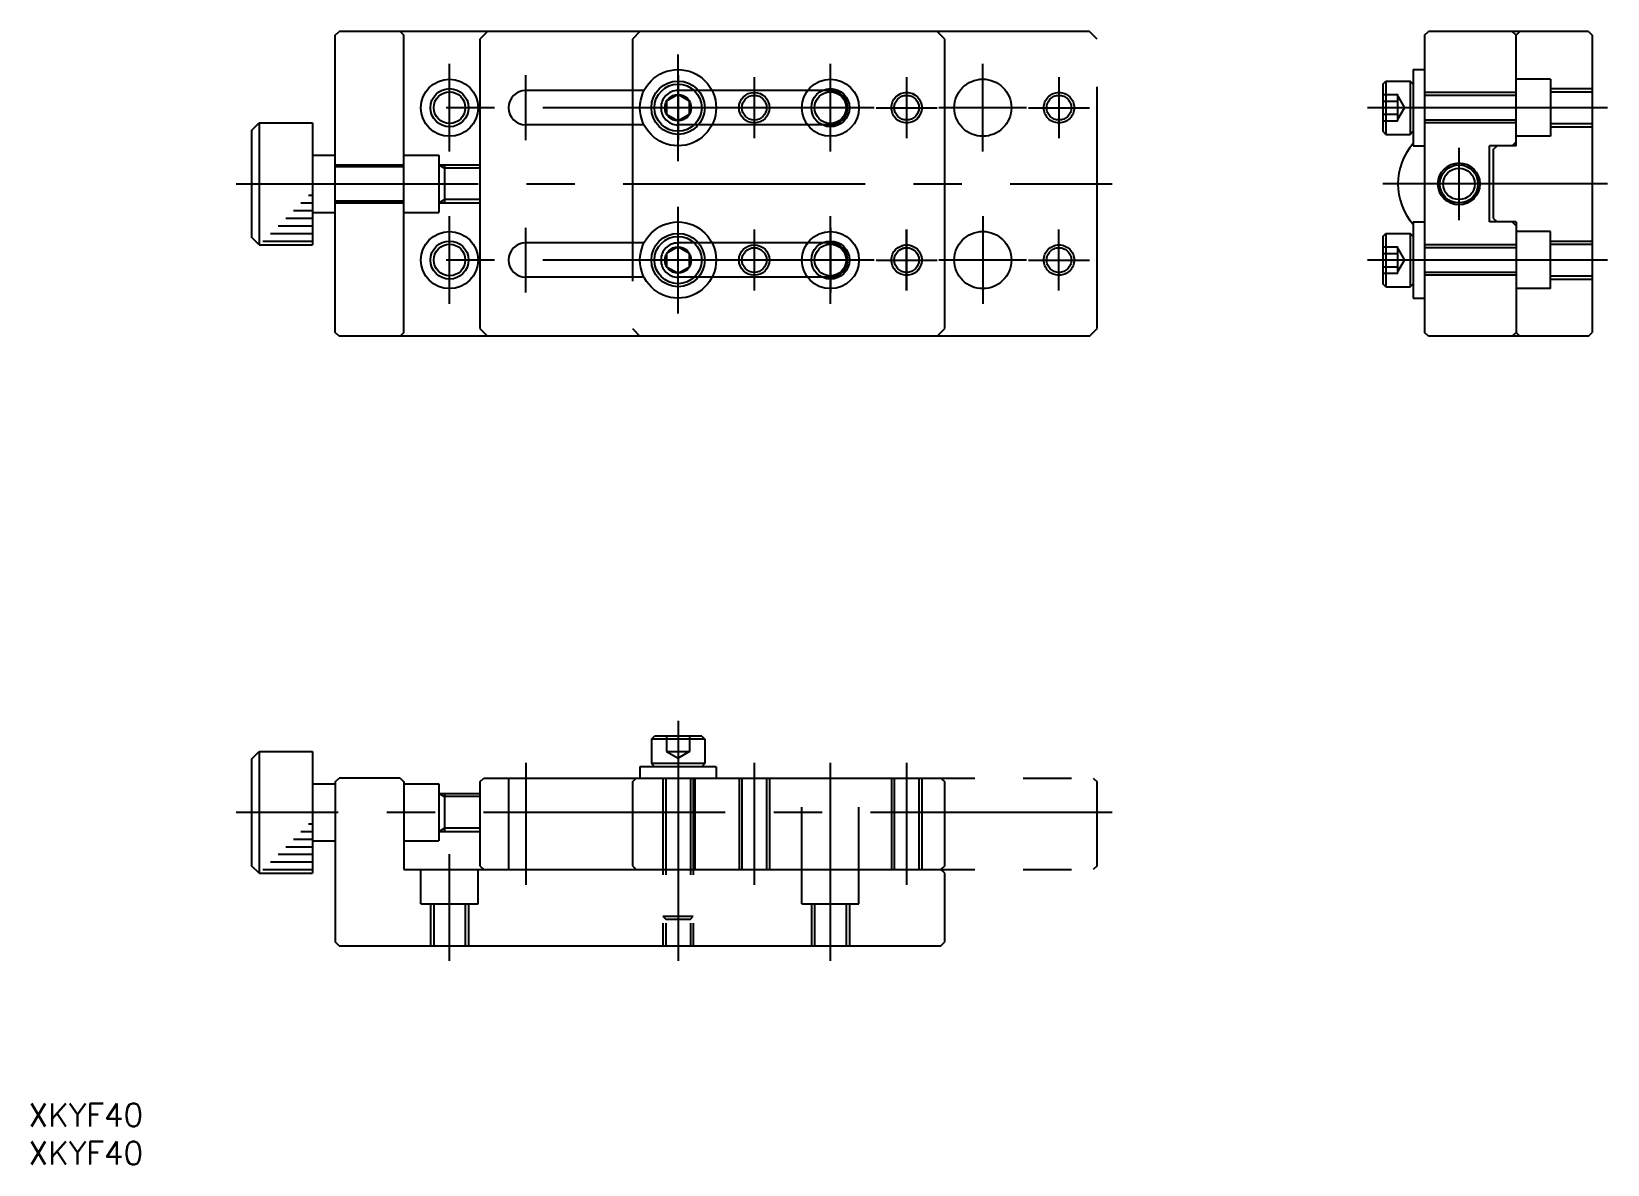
# Model space of a CAD drawing. Extents: x -55 to 152, y -29 to 120.
import ezdxf

# ---------------------------------------------------------------- set-up
doc = ezdxf.new("R2010")
doc.units = 0
for name, pattern in [('CENTER', [50.8, 31.75, -6.35, 6.35, -6.35]), ('DASHED', [19.05, 12.7, -6.35]), ('PHANTOM', [63.5, 31.75, -6.35, 6.35, -6.35, 6.35, -6.35])]:
    doc.linetypes.add(name, pattern=pattern)
doc.layers.get('0').update_dxf_attribs({"linetype": 'CONTINUOUS'})
doc.layers.add('CENTER', color=1, linetype='CENTER')
doc.styles.get("Standard").update_dxf_attribs({"font": 'txt.shx', "height": 3, "bigfont": 'bigfont.shx'})

msp = doc.modelspace()

# ---------------------------------------------------------------- linework, layer by layer
at = {"color": 7, "linetype": 'CONTINUOUS'}
for p, q in [((-15, 119.5), (-14.5, 120)), ((64, 120), (-14.5, 120)), ((-6.5, 120), (-6, 119.5)), ((5, 120), (4, 119)), ((65, 119), (64, 120)), ((65, 119), (64, 120)), ((128, 119.5), (128.5, 120)), ((149.5, 120), (128.5, 120)), ((140, 119.5), (139.5, 120)), ((140, 119.5), (140.5, 120)), ((149.5, 120), (150, 119.5)), ((-15, 80.5), (-15, 119.5)), ((-6, 80.5), (-6, 119.5)), ((4, 119), (4, 81)), ((65, 81), (65, 119)), ((65, 81), (65, 119)), ((128, 119.5), (128, 80.5)), ((140, 105), (140, 119.5)), ((150, 119.5), (150, 80.5)), ((126.5, 115), (126.5, 105)), ((126.5, 115), (128, 115)), ((25.53, 112.25), (10, 112.25)), ((30, 111.73), (28.5, 110.87)), ((31.5, 110.87), (30, 111.73)), ((122.5, 113.1), (122.9, 113.5)), ((122.5, 113.1), (122.5, 106.9)), ((122.9, 113.5), (122.9, 106.5)), ((122.9, 113.5), (126.1, 113.5)), ((126.5, 113.1), (126.1, 113.5)), ((126.1, 113.5), (126.1, 106.5)), ((28.5, 110.87), (28.5, 109.13)), ((31.5, 109.13), (31.5, 110.87)), ((-26, 107), (-25, 108)), ((-25, 108), (-18, 108)), ((-25, 108), (-25, 92)), ((-18, 108), (-18, 92)), ((25.53, 107.75), (10, 107.75)), ((28.5, 109.13), (30, 108.27)), ((30, 108.27), (31.5, 109.13)), ((-26, 107), (-26, 93)), ((122.9, 106.5), (122.5, 106.9)), ((122.9, 106.5), (126.1, 106.5)), ((126.1, 106.5), (126.5, 106.9)), ((-18, 103.75), (-15, 103.75)), ((-6, 103.75), (-1.4, 103.75)), ((-1.4, 103.75), (-1.4, 96.25)), ((126.5, 105), (128, 105)), ((140, 105), (136.5, 105)), ((136.5, 95), (136.5, 105)), ((137, 104.5), (137.5, 105)), ((137, 104.5), (137, 95.5)), ((139.5, 105), (140, 105.5)), ((-15, 102.5), (-6, 102.5)), ((-6, 102.25), (-15, 102.25)), ((-1.4, 102.5), (4, 102.5)), ((-0.65, 102.5), (-0.65, 97.5)), ((-19.5, 97.5), (-18, 97.5)), ((-18.5, 98.5), (-18, 98.5)), ((-6, 97.75), (-15, 97.75)), ((-15, 97.5), (-6, 97.5)), ((-1.4, 97.5), (4, 97.5)), ((-21.5, 95.5), (-18, 95.5)), ((-20.5, 96.5), (-18, 96.5)), ((-18, 96.25), (-15, 96.25)), ((-6, 96.25), (-1.4, 96.25)), ((137, 95.5), (137.5, 95)), ((-23.5, 93.5), (-18, 93.5)), ((-22.5, 94.5), (-18, 94.5)), ((122.5, 93.1), (122.9, 93.5)), ((122.5, 93.1), (122.5, 86.9)), ((122.9, 93.5), (122.9, 86.5)), ((122.9, 93.5), (126.1, 93.5)), ((126.5, 93.1), (126.1, 93.5)), ((126.1, 93.5), (126.1, 86.5)), ((126.5, 95), (126.5, 85)), ((126.5, 95), (128, 95)), ((140, 95), (136.5, 95)), ((139.5, 95), (140, 94.5)), ((140, 95), (140, 80.5)), ((-25, 92), (-26, 93)), ((-25, 92), (-18, 92)), ((-24.5, 92.5), (-18, 92.5)), ((25.53, 92.25), (10, 92.25)), ((30, 91.73), (28.5, 90.87)), ((31.5, 90.87), (30, 91.73)), ((28.5, 90.87), (28.5, 89.13)), ((28.5, 89.13), (30, 88.27)), ((30, 88.27), (31.5, 89.13)), ((31.5, 89.13), (31.5, 90.87)), ((25.53, 87.75), (10, 87.75)), ((122.9, 86.5), (122.5, 86.9)), ((126.1, 86.5), (126.5, 86.9)), ((122.9, 86.5), (126.1, 86.5)), ((126.5, 85), (128, 85)), ((4, 81), (5, 80)), ((64, 80), (65, 81)), ((64, 80), (65, 81)), ((-14.5, 80), (-15, 80.5)), ((64, 80), (-14.5, 80)), ((-6, 80.5), (-6.5, 80)), ((128.5, 80), (128, 80.5)), ((149.5, 80), (128.5, 80)), ((140, 80.5), (139.5, 80)), ((140.5, 80), (140, 80.5)), ((149.5, 80), (150, 80.5)), ((26.5, 27.1), (26.9, 27.5)), ((33.5, 27.1), (26.5, 27.1)), ((26.5, 27.1), (26.5, 23.9)), ((33.1, 27.5), (26.9, 27.5)), ((33.1, 27.5), (33.5, 27.1)), ((33.5, 27.1), (33.5, 23.9)), ((-26, 24.5), (-25, 25.5)), ((-25, 25.5), (-18, 25.5)), ((-25, 25.5), (-25, 9.5)), ((-18, 25.5), (-18, 9.5)), ((-26, 24.5), (-26, 10.5)), ((35, 23.5), (25, 23.5)), ((25, 23.5), (25, 22)), ((33.5, 23.9), (26.5, 23.9)), ((26.5, 23.9), (26.9, 23.5)), ((33.1, 23.5), (33.5, 23.9)), ((35, 23.5), (35, 22)), ((-18, 21.25), (-15, 21.25)), ((-15, 21.5), (-14.5, 22)), ((-15, 21.5), (-15, 0.5)), ((-6.5, 22), (-14.5, 22)), ((-6.5, 22), (-6, 21.5)), ((-6, 21.5), (-6, 10)), ((-6, 21.25), (-1.4, 21.25)), ((-1.4, 21.25), (-1.4, 13.75)), ((4, 21.5), (4.5, 22)), ((4, 21.5), (4, 10.5)), ((4.5, 22), (64.5, 22)), ((64.5, 22), (65, 21.5)), ((65, 10.5), (65, 21.5)), ((-1.4, 20), (4, 20)), ((-0.65, 20), (-0.65, 15)), ((-19.5, 15), (-18, 15)), ((-18.5, 16), (-18, 16)), ((-1.4, 15), (4, 15)), ((-21.5, 13), (-18, 13)), ((-20.5, 14), (-18, 14)), ((-18, 13.75), (-15, 13.75)), ((-6, 13.75), (-1.4, 13.75)), ((-25, 9.5), (-26, 10.5)), ((-23.5, 11), (-18, 11)), ((-22.5, 12), (-18, 12)), ((4, 10.5), (4.5, 10)), ((65, 10.5), (64.5, 10)), ((-25, 9.5), (-18, 9.5)), ((-24.5, 10), (-18, 10)), ((-6, 10), (64.5, 10)), ((65, 9.5), (64.5, 10)), ((65, 0.5), (65, 9.5)), ((-14.5, 0), (-15, 0.5)), ((-14.5, 0), (64.5, 0)), ((64.5, 0), (65, 0.5))]:
    msp.add_line(p, q, dxfattribs=at)
at = {"color": 3, "linetype": 'PHANTOM'}
for p, q in [((25, 120), (24, 119)), ((84, 120), (25, 120)), ((85, 119), (84, 120)), ((24, 119), (24, 81)), ((85, 81), (85, 119)), ((30, 114.25), (30, 105.75)), ((50, 105.75), (50, 114.25)), ((60, 114), (60, 106)), ((70, 104.25), (70, 115.75)), ((80, 114), (80, 106)), ((50, 112.25), (30, 112.25)), ((54.25, 110), (25.75, 110)), ((56, 110), (64, 110)), ((75.75, 110), (64.25, 110)), ((76, 110), (84, 110)), ((50, 107.75), (30, 107.75)), ((70, 95.75), (70, 84.25)), ((30, 85.75), (30, 94.25)), ((50, 94.25), (50, 85.75)), ((60, 86), (60, 94)), ((80, 86), (80, 94)), ((50, 92.25), (30, 92.25)), ((54.25, 90), (25.75, 90)), ((56, 90), (64, 90)), ((75.75, 90), (64.25, 90)), ((76, 90), (84, 90)), ((50, 87.75), (30, 87.75)), ((24, 81), (25, 80)), ((84, 80), (85, 81)), ((84, 80), (25, 80)), ((24, 21.5), (24.5, 22)), ((24, 21.5), (24, 10.5)), ((24.5, 22), (84.5, 22)), ((84.5, 22), (85, 21.5)), ((85, 10.5), (85, 21.5)), ((24, 10.5), (24.5, 10)), ((85, 10.5), (84.5, 10)), ((24.5, 10), (84.5, 10))]:
    msp.add_line(p, q, dxfattribs=at)
at = {"color": 3, "linetype": 'DASHED'}
for p, q in [((122.5, 111.73), (124.5, 111.73)), ((124.5, 108.27), (124.5, 111.73)), ((140, 112), (128, 112)), ((144.5, 113.75), (140, 113.75)), ((144.5, 113.75), (144.5, 106.25)), ((144.5, 112.5), (150, 112.5)), ((144.5, 112.07), (150, 112.07)), ((122.5, 110.87), (124.5, 110.87)), ((124.5, 111.5), (125.37, 110)), ((124.5, 108.5), (125.37, 110)), ((140, 111.62), (128, 111.62)), ((122.5, 109.13), (124.5, 109.13)), ((122.5, 108.27), (124.5, 108.27)), ((140, 108.38), (128, 108.38)), ((140, 108), (128, 108)), ((144.5, 107.93), (150, 107.93)), ((144.5, 106.25), (140, 106.25)), ((144.5, 107.5), (150, 107.5)), ((144.5, 93.75), (140, 93.75)), ((144.5, 86.25), (144.5, 93.75)), ((122.5, 91.73), (124.5, 91.73)), ((124.5, 88.27), (124.5, 91.73)), ((124.5, 91.5), (125.37, 90)), ((140, 92), (128, 92)), ((140, 91.62), (128, 91.62)), ((144.5, 92.5), (150, 92.5)), ((144.5, 92.07), (150, 92.07)), ((122.5, 90.87), (124.5, 90.87)), ((122.5, 89.13), (124.5, 89.13)), ((124.5, 88.5), (125.37, 90)), ((122.5, 88.27), (124.5, 88.27)), ((140, 88.38), (128, 88.38)), ((140, 88), (128, 88)), ((144.5, 87.93), (150, 87.93)), ((144.5, 87.5), (150, 87.5)), ((144.5, 86.25), (140, 86.25)), ((28.5, 27.5), (28.5, 25.5)), ((30, 27.5), (30, 25.5)), ((31.5, 27.5), (31.5, 25.5)), ((28.5, 25.5), (30, 24.63)), ((28.5, 25.5), (31.5, 25.5)), ((31.5, 25.5), (30, 24.63)), ((7.75, 22), (7.75, 10)), ((28, 22), (28, 0)), ((28.38, 22), (28.38, 0)), ((31.62, 22), (31.62, 0)), ((32, 22), (32, 0)), ((32.25, 10), (32.25, 22)), ((38, 22), (38, 10)), ((38.38, 22), (38.38, 10)), ((41.62, 22), (41.62, 10)), ((42, 22), (42, 10)), ((46.25, 5.5), (46.25, 22)), ((53.75, 5.5), (53.75, 22)), ((58, 22), (58, 10)), ((58.38, 22), (58.38, 10)), ((61.62, 22), (61.62, 10)), ((62, 22), (62, 10)), ((-3.75, 5.5), (-3.75, 10)), ((3.75, 5.5), (3.75, 10)), ((-3.75, 5.5), (3.75, 5.5)), ((-2.5, 5.5), (-2.5, 0)), ((-2.07, 5.5), (-2.07, 0)), ((2.07, 5.5), (2.07, 0)), ((2.5, 5.5), (2.5, 0)), ((46.25, 5.5), (53.75, 5.5)), ((47.5, 5.5), (47.5, 0)), ((47.93, 5.5), (47.93, 0)), ((52.07, 5.5), (52.07, 0)), ((52.5, 5.5), (52.5, 0)), ((28, 3.88), (32, 3.88)), ((28, 3.88), (28.38, 3.5)), ((28.38, 3.5), (31.62, 3.5)), ((31.62, 3.5), (32, 3.88))]:
    msp.add_line(p, q, dxfattribs=at)
at = {"color": 3, "linetype": 'CONTINUOUS'}
for p, q in [((-1.4, 102.5), (-0.65, 102.07)), ((4, 102.07), (-0.65, 102.07)), ((-1.4, 97.5), (-0.65, 97.93)), ((4, 97.93), (-0.65, 97.93)), ((-1.4, 20), (-0.65, 19.57)), ((4, 19.57), (-0.65, 19.57)), ((-1.4, 15), (-0.65, 15.43)), ((4, 15.43), (-0.65, 15.43))]:
    msp.add_line(p, q, dxfattribs=at)
at = {"color": 7, "linetype": 'CONTINUOUS'}
for centre, radius in [((30, 110), 5), ((0, 110), 3.75), ((0, 110), 2.07), ((30, 110), 3.5), ((30, 110), 3.1), ((30, 110), 1.73), ((50, 110), 3.75), ((50, 110), 3.75), ((50, 110), 2.07), ((40, 110), 1.62), ((60, 110), 1.62), ((132.5, 100), 2.75), ((132.5, 100), 2.5), ((0, 90), 3.75), ((30, 90), 5), ((30, 90), 3.5), ((30, 90), 3.1), ((50, 90), 3.75), ((50, 90), 3.75), ((0, 90), 2.07), ((30, 90), 1.73), ((40, 90), 1.62), ((50, 90), 2.07), ((60, 90), 1.62)]:
    msp.add_circle(centre, radius, dxfattribs=at)
at = {"color": 3, "linetype": 'CONTINUOUS'}
for centre, radius in [((0, 110), 2.5), ((40, 110), 2), ((50, 110), 2.5), ((60, 110), 2), ((132.5, 100), 2.07), ((0, 90), 2.5), ((40, 90), 2), ((50, 90), 2.5), ((60, 90), 2)]:
    msp.add_circle(centre, radius, dxfattribs=at)
at = {"color": 3, "linetype": 'PHANTOM'}
for centre, radius in [((60, 110), 2), ((70, 110), 3.75), ((70, 110), 3.75), ((80, 110), 2), ((60, 110), 1.62), ((80, 110), 1.62), ((70, 90), 3.75), ((70, 90), 3.75), ((60, 90), 2), ((60, 90), 1.62), ((80, 90), 2), ((80, 90), 1.62)]:
    msp.add_circle(centre, radius, dxfattribs=at)
at = {"color": 7, "linetype": 'CONTINUOUS'}
for centre, radius, start, end in [((10, 110), 2.25, 90, 270), ((132.5, 100), 8, 138.5904, 221.4096), ((10, 90), 2.25, 90, 270)]:
    msp.add_arc(centre, radius, start, end, dxfattribs=at)
at = {"color": 3, "linetype": 'PHANTOM'}
for centre, start, end in [((30, 110), 90, 270), ((50, 110), 270, 90), ((30, 90), 90, 270), ((50, 90), 270, 90)]:
    msp.add_arc(centre, 2.25, start, end, dxfattribs=at)
at = {"layer": 'CENTER', "color": 1, "linetype": 'CENTER'}
for p, q in [((30, 103), (30, 117)), ((0, 104.25), (0, 115.75)), ((10, 105.75), (10, 114.25)), ((40, 114), (40, 106)), ((50, 104.25), (50, 115.75)), ((60, 114), (60, 106)), ((44, 110), (-5.75, 110)), ((55.75, 110), (44.25, 110)), ((56, 110), (64, 110)), ((152, 110), (120.5, 110)), ((132.5, 104.75), (132.5, 95.25)), ((-28, 100), (87, 100)), ((152, 100), (122.5, 100)), ((0, 84.25), (0, 95.75)), ((30, 83), (30, 97)), ((50, 84.25), (50, 95.75)), ((10, 85.75), (10, 94.25)), ((40, 94), (40, 86)), ((60, 94), (60, 86)), ((44, 90), (-5.75, 90)), ((55.75, 90), (44.25, 90)), ((56, 90), (64, 90)), ((152, 90), (120.5, 90)), ((30, 29.5), (30, -2)), ((10, 24), (10, 8)), ((40, 24), (40, 8)), ((50, -2), (50, 24)), ((60, 24), (60, 8)), ((87, 17.5), (-28, 17.5)), ((0, -2), (0, 12))]:
    msp.add_line(p, q, dxfattribs=at)

# ---------------------------------------------------------------- texts
at = {"color": 7, "linetype": 'CONTINUOUS'}
for p in [(-55.25, -23.72), (-55.25, -28.72)]:
    msp.add_text('XKYF40', height=3, dxfattribs=at).set_placement(p)

doc.saveas('drawing.dxf')
